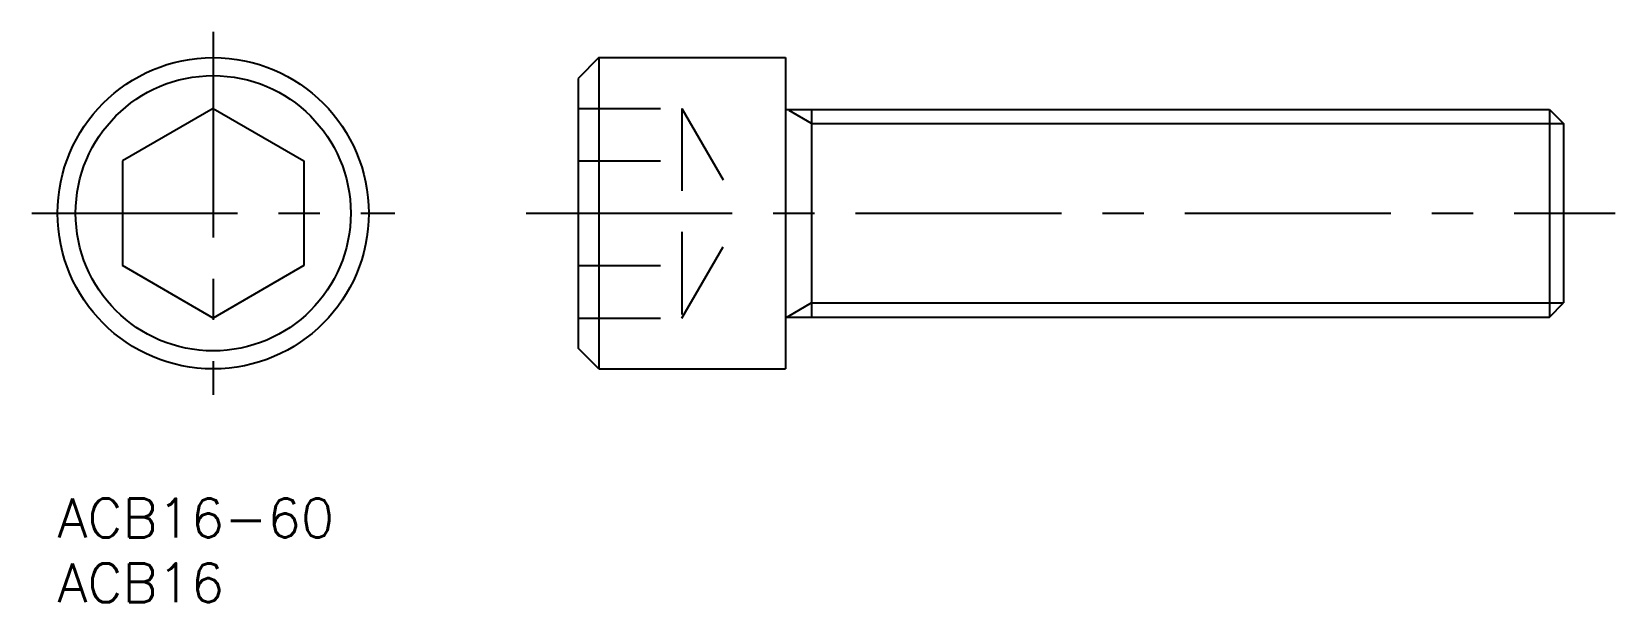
# Model space of a CAD drawing. Extents: x -2 to 120, y -8 to 36.
import ezdxf

# ---------------------------------------------------------------- set-up
doc = ezdxf.new("R2010")
doc.units = 0
doc.header["$LTSCALE"] = 0.5
doc.linetypes.add('CENTER', pattern=[50.8, 31.75, -6.35, 6.35, -6.35])
doc.linetypes.add('DASHED', pattern=[19.05, 12.7, -6.35])
for name, color, linetype in [('MSM_CENTER', 1, 'CENTER'), ('MSM_CONTINUOUS', 7, 'CONTINUOUS'), ('MSM_DASHED', 4, 'DASHED'), ('MSM_NARROW', 5, 'CONTINUOUS'), ('MSM_PART_NUMBER', 7, 'CONTINUOUS')]:
    doc.layers.add(name, color=color, linetype=linetype)
doc.styles.get("Standard").update_dxf_attribs({"font": 'txt.shx', "height": 3, "bigfont": 'bigfont.shx'})

# ---------------------------------------------------------------- blocks, each defined once
blk = doc.blocks.new('*U2')
at = {"layer": 'MSM_PART_NUMBER'}
blk.add_text('ACB16', height=3, dxfattribs=at).set_placement((0, -8))
blk = doc.blocks.new('*U3')
at = {"layer": 'MSM_PART_NUMBER'}
blk.add_text('ACB16-60', height=3, dxfattribs=at).set_placement((0, -3))

msp = doc.modelspace()

# ---------------------------------------------------------------- linework, layer by layer
at = {"layer": 'MSM_CENTER'}
for p, q in [((12, 36), (12, 8)), ((-2, 22), (26, 22)), ((36.15, 22), (120.15, 22))]:
    msp.add_line(p, q, dxfattribs=at)
at = {"layer": 'MSM_CONTINUOUS'}
for p, q in [((41.75, 34), (40.15, 32.4)), ((41.75, 34), (41.75, 10)), ((41.75, 34), (56.15, 34)), ((56.15, 34), (56.15, 10)), ((40.15, 32.4), (40.15, 11.6)), ((12, 30.08), (5, 26.04)), ((12, 30.08), (19, 26.04)), ((56.15, 30), (115.07, 30)), ((58.15, 30), (58.15, 14)), ((115.07, 30), (115.07, 14)), ((115.07, 30), (116.15, 28.92)), ((116.15, 28.92), (116.15, 15.08)), ((5, 26.04), (5, 17.96)), ((19, 26.04), (19, 17.96)), ((12, 13.92), (5, 17.96)), ((19, 17.96), (12, 13.92)), ((115.07, 14), (116.15, 15.08)), ((56.15, 14), (115.07, 14)), ((70.9, 14), (70.9, 14)), ((85.65, 14), (85.65, 14)), ((41.75, 10), (40.15, 11.6)), ((41.75, 10), (56.15, 10))]:
    msp.add_line(p, q, dxfattribs=at)
for radius in [12, 10.61]:
    msp.add_circle((12, 22), radius, dxfattribs=at)
at = {"layer": 'MSM_DASHED'}
for p, q in [((40.15, 30.08), (48.15, 30.08)), ((48.15, 30.08), (48.15, 13.92)), ((48.15, 30.08), (52.82, 22)), ((40.15, 26.04), (48.15, 26.04)), ((48.15, 13.92), (52.82, 22)), ((40.15, 17.96), (48.15, 17.96)), ((40.15, 13.92), (48.15, 13.92))]:
    msp.add_line(p, q, dxfattribs=at)
at = {"layer": 'MSM_NARROW'}
for p, q in [((58.15, 28.92), (56.42, 29.92)), ((58.15, 28.92), (116.15, 28.92)), ((58.15, 15.08), (56.28, 14)), ((58.15, 15.08), (116.15, 15.08))]:
    msp.add_line(p, q, dxfattribs=at)

# ---------------------------------------------------------------- block references
at = {"layer": 'MSM_CONTINUOUS'}
for name in ['*U3', '*U2']:
    msp.add_blockref(name, (0, 0), dxfattribs=at)

doc.saveas('drawing.dxf')
